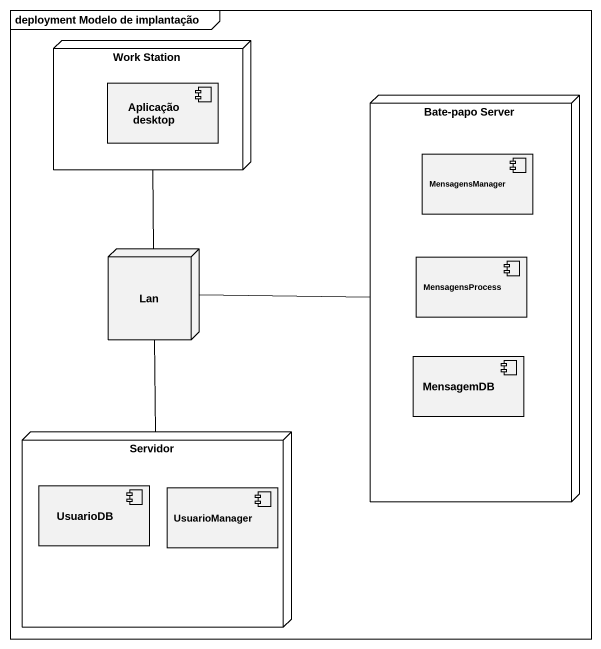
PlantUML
@startuml
mainframe deployment Modelo de implantação
node "Work Station" as Work_Station {
  component "Aplicação desktop" as Aplicação_desktop
}
node "Bate-papo Server" as Bate_papo_Server {
  component MensagensManager
  component MensagensProcess
  component MensagemDB
}
node Lan
node Servidor {
  component UsuarioDB
  component UsuarioManager
}
Work_Station -- Lan
Lan -right- Bate_papo_Server
Lan -- Servidor
@enduml
